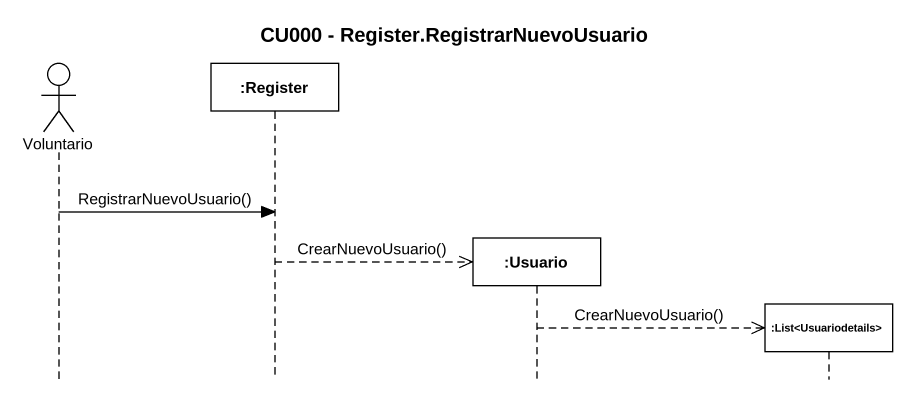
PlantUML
@startuml
title CU000 - Register.RegistrarNuevoUsuario
hide footbox
actor Voluntario
participant ":Register" as Register
participant ":Usuario" as Usuario
participant ":List<Usuariodetails>" as List_Usuariodetails

Voluntario -> Register : RegistrarNuevoUsuario()
Register -->> Usuario ** : CrearNuevoUsuario()
Usuario -->> List_Usuariodetails ** : CrearNuevoUsuario()
@enduml
